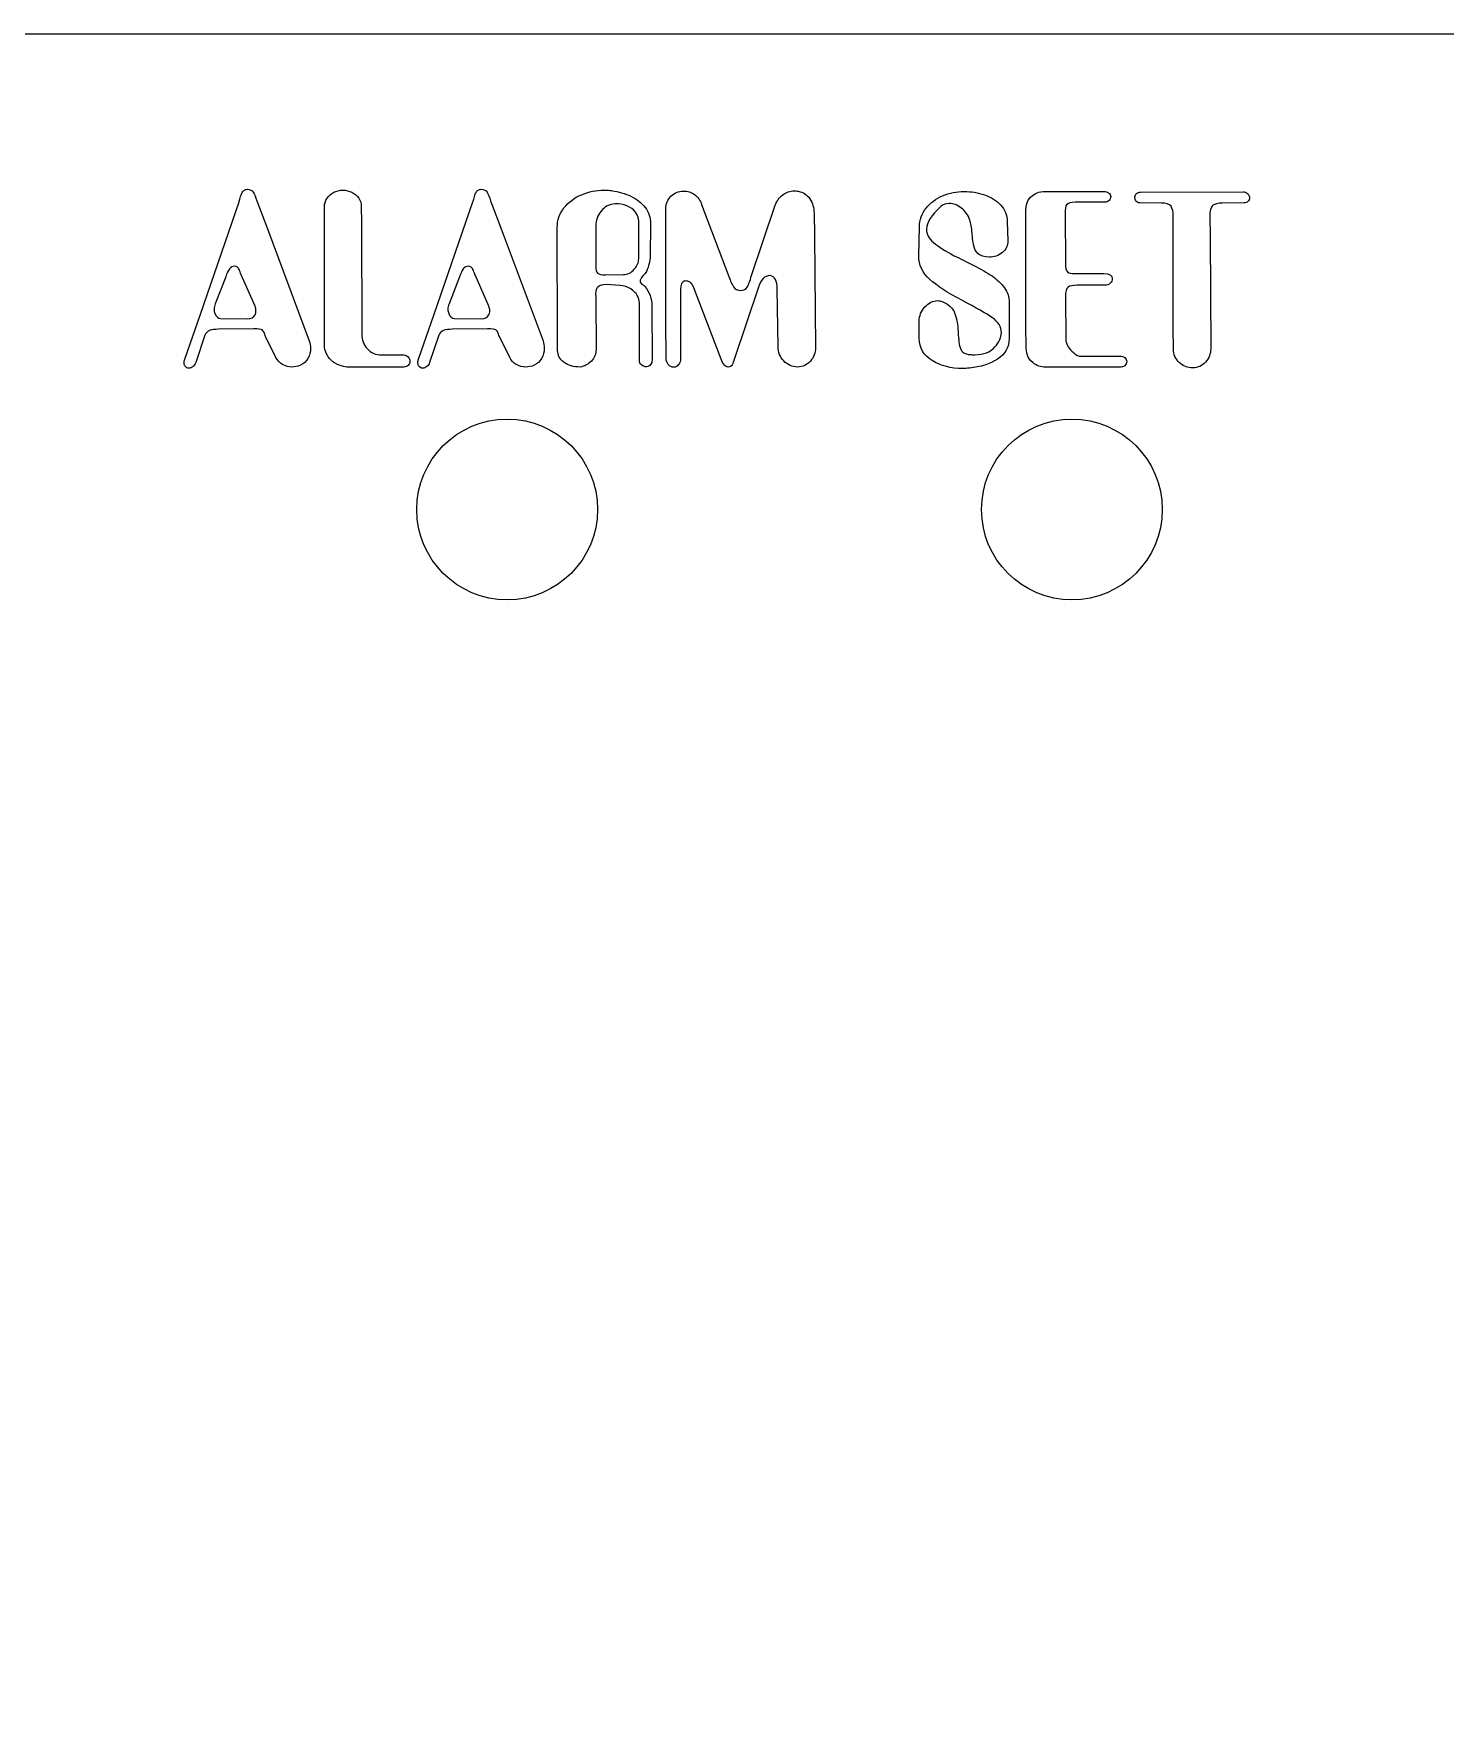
# Model space of a CAD drawing. Header units: millimetres. Extents: x -44 to 61, y -53 to 109.
# Drawn here: x 6.44 to 31.43, y 40.73 to 70.73 of the extents above; entities that cross this region are included whole.
import ezdxf

# ---------------------------------------------------------------- set-up
doc = ezdxf.new("R2010")
doc.units = ezdxf.units.MM
doc.header["$MEASUREMENT"] = 0
doc.layers.add('Layer 1', color=7, linetype='Continuous')

msp = doc.modelspace()

# ---------------------------------------------------------------- linework, layer by layer
at = {"layer": 'Layer 1', "color": 250, "lineweight": 20}
for centre in [(14.8216, 62.3106), (24.822, 62.3106)]:
    msp.add_ellipse(centre, major_axis=(0, 1.6), ratio=1, dxfattribs=at)
msp.add_open_spline([(61.1429, 70.7326), (61.1429, 70.7326), (-43.8571, 70.7326), (-43.8571, 70.7326), (-43.8571, 70.7326), (-43.8571, 70.7326), (-43.8571, 10.7326), (-43.8571, 10.7326), (-43.8571, 10.7326), (-43.8571, 10.7326), (-32.8571, 10.7326), (-32.8571, 10.7326), (-32.8571, 10.7326), (-32.8571, 10.7326), (-32.8571, 13.2326), (-32.8571, 13.2326), (-32.8571, 13.2326), (-32.8571, 13.2326), (-29.8571, 13.2326), (-29.8571, 13.2326), (-29.8571, 13.2326), (-29.8571, 13.2326), (-29.8571, 10.7326), (-29.8571, 10.7326), (-29.8571, 10.7326), (-29.8571, 10.7326), (47.1429, 10.7326), (47.1429, 10.7326), (47.1429, 10.7326), (47.1429, 10.7326), (47.1429, 13.2326), (47.1429, 13.2326), (47.1429, 13.2326), (47.1429, 13.2326), (50.1429, 13.2326), (50.1429, 13.2326), (50.1429, 13.2326), (50.1429, 13.2326), (50.1429, 10.7326), (50.1429, 10.7326), (50.1429, 10.7326), (50.1429, 10.7326), (61.1429, 10.7326), (61.1429, 10.7326), (61.1429, 10.7326), (61.1429, 10.7326), (61.1429, 70.7326), (61.1429, 70.7326)], degree=3, knots=[0, 0, 0, 0, 0.0769231, 0.0769231, 0.0769231, 0.0769231, 0.1538462, 0.1538462, 0.1538462, 0.1538462, 0.2307692, 0.2307692, 0.2307692, 0.2307692, 0.3076923, 0.3076923, 0.3076923, 0.3076923, 0.3846154, 0.3846154, 0.3846154, 0.3846154, 0.4615385, 0.4615385, 0.4615385, 0.4615385, 0.5384615, 0.5384615, 0.5384615, 0.5384615, 0.6153846, 0.6153846, 0.6153846, 0.6153846, 0.6923077, 0.6923077, 0.6923077, 0.6923077, 0.7692308, 0.7692308, 0.7692308, 0.7692308, 0.8461538, 0.8461538, 0.8461538, 0.8461538, 1, 1, 1, 1], dxfattribs=at)
at = {"layer": 'Layer 1', "color": 242}
for points, knots in [([(9.1125, 64.9729), (9.1047, 64.9534), (9.1008, 64.9321), (9.1008, 64.9075), (9.1008, 64.9075), (9.1008, 64.8636), (9.1176, 64.8351), (9.1513, 64.8222), (9.1513, 64.8222), (9.1584, 64.817), (9.17, 64.8144), (9.1862, 64.8144), (9.1862, 64.8144), (9.2121, 64.8144), (9.2366, 64.8235), (9.2593, 64.8422), (9.2593, 64.8422), (9.2826, 64.8603), (9.2981, 64.8836), (9.3065, 64.9114), (9.3065, 64.9114), (9.3065, 64.9114), (9.4695, 65.3965), (9.4695, 65.3965), (9.4695, 65.3965), (9.4798, 65.432), (9.5115, 65.4618), (9.5658, 65.4857), (9.5658, 65.4857), (9.5975, 65.4961), (9.6447, 65.5019), (9.7062, 65.5019), (9.7062, 65.5019), (9.7062, 65.5019), (10.3348, 65.509), (10.3348, 65.509), (10.3348, 65.509), (10.415, 65.509), (10.4642, 65.5025), (10.4823, 65.4896), (10.4823, 65.4896), (10.4926, 65.4825), (10.501, 65.4734), (10.5081, 65.4618), (10.5081, 65.4618), (10.5146, 65.4508), (10.5217, 65.4353), (10.5282, 65.4172), (10.5282, 65.4172), (10.5347, 65.3984), (10.5405, 65.3835), (10.545, 65.3732), (10.545, 65.3732), (10.545, 65.3732), (10.7267, 65.0045), (10.7267, 65.0045), (10.7267, 65.0045), (10.7539, 64.9515), (10.7927, 64.9095), (10.8438, 64.8791), (10.8438, 64.8791), (10.8949, 64.8487), (10.9499, 64.8338), (11.01, 64.8338), (11.01, 64.8338), (11.0585, 64.8338), (11.1096, 64.8441), (11.162, 64.8648), (11.162, 64.8648), (11.2176, 64.892), (11.261, 64.9328), (11.2927, 64.9871), (11.2927, 64.9871), (11.3243, 65.0408), (11.3399, 65.0996), (11.3399, 65.1636), (11.3399, 65.1636), (11.3399, 65.2083), (11.3321, 65.2522), (11.3172, 65.2949), (11.3172, 65.2949), (11.3172, 65.2949), (10.5754, 67.2824), (10.5754, 67.2824), (10.5754, 67.2824), (10.5754, 67.2824), (10.3898, 67.7752), (10.3898, 67.7752), (10.3898, 67.7752), (10.3684, 67.8438), (10.3478, 67.8949), (10.3264, 67.9291), (10.3264, 67.9291), (10.3051, 67.9634), (10.2708, 67.9809), (10.2229, 67.9809), (10.2229, 67.9809), (10.1996, 67.9809), (10.1796, 67.9744), (10.1634, 67.9621), (10.1634, 67.9621), (10.1473, 67.9492), (10.1343, 67.9324), (10.124, 67.911), (10.124, 67.911), (10.1143, 67.8903), (10.1046, 67.8632), (10.0955, 67.8302), (10.0955, 67.8302), (10.0871, 67.7972), (10.08, 67.7739), (10.0748, 67.7591), (10.0748, 67.7591), (10.0748, 67.7591), (9.3919, 65.7722), (9.3919, 65.7722), (9.3919, 65.7722), (9.3919, 65.7722), (9.1125, 64.9729), (9.1125, 64.9729)], [0, 0, 0, 0, 0.0322581, 0.0322581, 0.0322581, 0.0322581, 0.0645161, 0.0645161, 0.0645161, 0.0645161, 0.0967742, 0.0967742, 0.0967742, 0.0967742, 0.1290323, 0.1290323, 0.1290323, 0.1290323, 0.1612903, 0.1612903, 0.1612903, 0.1612903, 0.1935484, 0.1935484, 0.1935484, 0.1935484, 0.2258065, 0.2258065, 0.2258065, 0.2258065, 0.2580645, 0.2580645, 0.2580645, 0.2580645, 0.2903226, 0.2903226, 0.2903226, 0.2903226, 0.3225806, 0.3225806, 0.3225806, 0.3225806, 0.3548387, 0.3548387, 0.3548387, 0.3548387, 0.3870968, 0.3870968, 0.3870968, 0.3870968, 0.4193548, 0.4193548, 0.4193548, 0.4193548, 0.4516129, 0.4516129, 0.4516129, 0.4516129, 0.483871, 0.483871, 0.483871, 0.483871, 0.516129, 0.516129, 0.516129, 0.516129, 0.5483871, 0.5483871, 0.5483871, 0.5483871, 0.5806452, 0.5806452, 0.5806452, 0.5806452, 0.6129032, 0.6129032, 0.6129032, 0.6129032, 0.6451613, 0.6451613, 0.6451613, 0.6451613, 0.6774194, 0.6774194, 0.6774194, 0.6774194, 0.7096774, 0.7096774, 0.7096774, 0.7096774, 0.7419355, 0.7419355, 0.7419355, 0.7419355, 0.7741935, 0.7741935, 0.7741935, 0.7741935, 0.8064516, 0.8064516, 0.8064516, 0.8064516, 0.8387097, 0.8387097, 0.8387097, 0.8387097, 0.8709677, 0.8709677, 0.8709677, 0.8709677, 0.9032258, 0.9032258, 0.9032258, 0.9032258, 0.9354839, 0.9354839, 0.9354839, 0.9354839, 1, 1, 1, 1]), ([(11.5876, 65.2141), (11.5876, 65.1223), (11.6264, 65.0356), (11.704, 64.9541), (11.704, 64.9541), (11.7383, 64.9179), (11.7855, 64.8888), (11.8457, 64.8668), (11.8457, 64.8668), (11.9064, 64.8448), (11.9511, 64.8338), (11.9802, 64.8338), (11.9802, 64.8338), (11.9802, 64.8338), (12.993, 64.8338), (12.993, 64.8338), (12.993, 64.8338), (13.0208, 64.8338), (13.0454, 64.8429), (13.0667, 64.8616), (13.0667, 64.8616), (13.0874, 64.8804), (13.0991, 64.903), (13.101, 64.9302), (13.101, 64.9302), (13.101, 64.9625), (13.0906, 64.9903), (13.07, 65.0129), (13.07, 65.0129), (13.0499, 65.0356), (13.024, 65.0472), (12.993, 65.0472), (12.993, 65.0472), (12.993, 65.0472), (12.6004, 65.0472), (12.6004, 65.0472), (12.6004, 65.0472), (12.4969, 65.0472), (12.4116, 65.0847), (12.3449, 65.1598), (12.3449, 65.1598), (12.2796, 65.2322), (12.2473, 65.3163), (12.2473, 65.412), (12.2473, 65.412), (12.2473, 65.412), (12.2434, 67.3988), (12.2434, 67.3988), (12.2434, 67.3988), (12.2434, 67.3988), (12.2395, 67.6782), (12.2395, 67.6782), (12.2395, 67.6782), (12.2395, 67.7306), (12.224, 67.7791), (12.1936, 67.8237), (12.1936, 67.8237), (12.1632, 67.8684), (12.1225, 67.9033), (12.072, 67.9279), (12.072, 67.9279), (12.0216, 67.9531), (11.9685, 67.9654), (11.9136, 67.9654), (11.9136, 67.9654), (11.856, 67.9654), (11.8023, 67.9524), (11.7532, 67.9272), (11.7532, 67.9272), (11.7034, 67.902), (11.6633, 67.8671), (11.6329, 67.8211), (11.6329, 67.8211), (11.6025, 67.7759), (11.5876, 67.7254), (11.5876, 67.6704), (11.5876, 67.6704), (11.5876, 67.6704), (11.5876, 65.6836), (11.5876, 65.6836), (11.5876, 65.6836), (11.5876, 65.6836), (11.5876, 65.2141), (11.5876, 65.2141)], [0, 0, 0, 0, 0.0454545, 0.0454545, 0.0454545, 0.0454545, 0.0909091, 0.0909091, 0.0909091, 0.0909091, 0.1363636, 0.1363636, 0.1363636, 0.1363636, 0.1818182, 0.1818182, 0.1818182, 0.1818182, 0.2272727, 0.2272727, 0.2272727, 0.2272727, 0.2727273, 0.2727273, 0.2727273, 0.2727273, 0.3181818, 0.3181818, 0.3181818, 0.3181818, 0.3636364, 0.3636364, 0.3636364, 0.3636364, 0.4090909, 0.4090909, 0.4090909, 0.4090909, 0.4545455, 0.4545455, 0.4545455, 0.4545455, 0.5, 0.5, 0.5, 0.5, 0.5454545, 0.5454545, 0.5454545, 0.5454545, 0.5909091, 0.5909091, 0.5909091, 0.5909091, 0.6363636, 0.6363636, 0.6363636, 0.6363636, 0.6818182, 0.6818182, 0.6818182, 0.6818182, 0.7272727, 0.7272727, 0.7272727, 0.7272727, 0.7727273, 0.7727273, 0.7727273, 0.7727273, 0.8181818, 0.8181818, 0.8181818, 0.8181818, 0.8636364, 0.8636364, 0.8636364, 0.8636364, 0.9090909, 0.9090909, 0.9090909, 0.9090909, 1, 1, 1, 1]), ([(13.2524, 64.9729), (13.2446, 64.9534), (13.2407, 64.9321), (13.2407, 64.9075), (13.2407, 64.9075), (13.2407, 64.8636), (13.2575, 64.8351), (13.2912, 64.8222), (13.2912, 64.8222), (13.2983, 64.817), (13.3099, 64.8144), (13.3261, 64.8144), (13.3261, 64.8144), (13.352, 64.8144), (13.3765, 64.8235), (13.3992, 64.8422), (13.3992, 64.8422), (13.4225, 64.8603), (13.438, 64.8836), (13.4464, 64.9114), (13.4464, 64.9114), (13.4464, 64.9114), (13.6094, 65.3965), (13.6094, 65.3965), (13.6094, 65.3965), (13.6197, 65.432), (13.6514, 65.4618), (13.7057, 65.4857), (13.7057, 65.4857), (13.7374, 65.4961), (13.7846, 65.5019), (13.8461, 65.5019), (13.8461, 65.5019), (13.8461, 65.5019), (14.4747, 65.509), (14.4747, 65.509), (14.4747, 65.509), (14.5549, 65.509), (14.6041, 65.5025), (14.6222, 65.4896), (14.6222, 65.4896), (14.6325, 65.4825), (14.6409, 65.4734), (14.648, 65.4618), (14.648, 65.4618), (14.6545, 65.4508), (14.6616, 65.4353), (14.6681, 65.4172), (14.6681, 65.4172), (14.6746, 65.3984), (14.6804, 65.3835), (14.6849, 65.3732), (14.6849, 65.3732), (14.6849, 65.3732), (14.8666, 65.0045), (14.8666, 65.0045), (14.8666, 65.0045), (14.8938, 64.9515), (14.9326, 64.9095), (14.9837, 64.8791), (14.9837, 64.8791), (15.0348, 64.8487), (15.0898, 64.8338), (15.1499, 64.8338), (15.1499, 64.8338), (15.1984, 64.8338), (15.2495, 64.8441), (15.3019, 64.8648), (15.3019, 64.8648), (15.3575, 64.892), (15.4009, 64.9328), (15.4326, 64.9871), (15.4326, 64.9871), (15.4642, 65.0408), (15.4798, 65.0996), (15.4798, 65.1636), (15.4798, 65.1636), (15.4798, 65.2083), (15.472, 65.2522), (15.4571, 65.2949), (15.4571, 65.2949), (15.4571, 65.2949), (14.7153, 67.2824), (14.7153, 67.2824), (14.7153, 67.2824), (14.7153, 67.2824), (14.5297, 67.7752), (14.5297, 67.7752), (14.5297, 67.7752), (14.5083, 67.8438), (14.4877, 67.8949), (14.4663, 67.9291), (14.4663, 67.9291), (14.445, 67.9634), (14.4107, 67.9809), (14.3628, 67.9809), (14.3628, 67.9809), (14.3395, 67.9809), (14.3195, 67.9744), (14.3033, 67.9621), (14.3033, 67.9621), (14.2872, 67.9492), (14.2742, 67.9324), (14.2639, 67.911), (14.2639, 67.911), (14.2542, 67.8903), (14.2445, 67.8632), (14.2354, 67.8302), (14.2354, 67.8302), (14.227, 67.7972), (14.2199, 67.7739), (14.2147, 67.7591), (14.2147, 67.7591), (14.2147, 67.7591), (13.5318, 65.7722), (13.5318, 65.7722), (13.5318, 65.7722), (13.5318, 65.7722), (13.2524, 64.9729), (13.2524, 64.9729)], [0, 0, 0, 0, 0.0322581, 0.0322581, 0.0322581, 0.0322581, 0.0645161, 0.0645161, 0.0645161, 0.0645161, 0.0967742, 0.0967742, 0.0967742, 0.0967742, 0.1290323, 0.1290323, 0.1290323, 0.1290323, 0.1612903, 0.1612903, 0.1612903, 0.1612903, 0.1935484, 0.1935484, 0.1935484, 0.1935484, 0.2258065, 0.2258065, 0.2258065, 0.2258065, 0.2580645, 0.2580645, 0.2580645, 0.2580645, 0.2903226, 0.2903226, 0.2903226, 0.2903226, 0.3225806, 0.3225806, 0.3225806, 0.3225806, 0.3548387, 0.3548387, 0.3548387, 0.3548387, 0.3870968, 0.3870968, 0.3870968, 0.3870968, 0.4193548, 0.4193548, 0.4193548, 0.4193548, 0.4516129, 0.4516129, 0.4516129, 0.4516129, 0.483871, 0.483871, 0.483871, 0.483871, 0.516129, 0.516129, 0.516129, 0.516129, 0.5483871, 0.5483871, 0.5483871, 0.5483871, 0.5806452, 0.5806452, 0.5806452, 0.5806452, 0.6129032, 0.6129032, 0.6129032, 0.6129032, 0.6451613, 0.6451613, 0.6451613, 0.6451613, 0.6774194, 0.6774194, 0.6774194, 0.6774194, 0.7096774, 0.7096774, 0.7096774, 0.7096774, 0.7419355, 0.7419355, 0.7419355, 0.7419355, 0.7741935, 0.7741935, 0.7741935, 0.7741935, 0.8064516, 0.8064516, 0.8064516, 0.8064516, 0.8387097, 0.8387097, 0.8387097, 0.8387097, 0.8709677, 0.8709677, 0.8709677, 0.8709677, 0.9032258, 0.9032258, 0.9032258, 0.9032258, 0.9354839, 0.9354839, 0.9354839, 0.9354839, 1, 1, 1, 1]), ([(15.7159, 65.1287), (15.7159, 65.0401), (15.754, 64.969), (15.829, 64.9146), (15.829, 64.9146), (15.9041, 64.861), (15.9985, 64.8338), (16.1123, 64.8338), (16.1123, 64.8338), (16.1925, 64.8467), (16.2598, 64.8817), (16.3141, 64.9386), (16.3141, 64.9386), (16.3684, 64.9955), (16.3956, 65.064), (16.3956, 65.1442), (16.3956, 65.1442), (16.3956, 65.1442), (16.3911, 66.0445), (16.3911, 66.0445), (16.3911, 66.0445), (16.3911, 66.0555), (16.3904, 66.071), (16.3891, 66.0911), (16.3891, 66.0911), (16.3878, 66.1111), (16.3872, 66.1267), (16.3872, 66.1376), (16.3872, 66.1376), (16.3872, 66.1868), (16.4014, 66.2243), (16.4299, 66.2502), (16.4299, 66.2502), (16.4609, 66.2786), (16.5101, 66.2929), (16.5773, 66.2929), (16.5773, 66.2929), (16.5773, 66.2929), (16.8257, 66.2773), (16.8257, 66.2773), (16.8257, 66.2773), (16.8871, 66.2748), (16.9492, 66.2534), (17.0119, 66.2153), (17.0119, 66.2153), (17.1128, 66.148), (17.1633, 66.0652), (17.1633, 65.9669), (17.1633, 65.9669), (17.1633, 65.9669), (17.1633, 64.9541), (17.1633, 64.9541), (17.1633, 64.9541), (17.1633, 64.9211), (17.1762, 64.8939), (17.2014, 64.8713), (17.2014, 64.8713), (17.2273, 64.8487), (17.2571, 64.8377), (17.2913, 64.8377), (17.2913, 64.8377), (17.3192, 64.8416), (17.3418, 64.8545), (17.3605, 64.8765), (17.3605, 64.8765), (17.3787, 64.8985), (17.3877, 64.9243), (17.3877, 64.9541), (17.3877, 64.9541), (17.3877, 64.9541), (17.3838, 65.9203), (17.3838, 65.9203), (17.3838, 65.9203), (17.3838, 66.0432), (17.3424, 66.1571), (17.2597, 66.2618), (17.2597, 66.2618), (17.2545, 66.2696), (17.2396, 66.2812), (17.2163, 66.2974), (17.2163, 66.2974), (17.193, 66.3136), (17.1788, 66.3297), (17.1749, 66.3472), (17.1749, 66.3472), (17.1749, 66.3782), (17.1917, 66.4112), (17.226, 66.4468), (17.226, 66.4468), (17.2609, 66.4817), (17.281, 66.5069), (17.2875, 66.5225), (17.2875, 66.5225), (17.3308, 66.6208), (17.3528, 66.7113), (17.3528, 66.7935), (17.3528, 66.7935), (17.3528, 66.7935), (17.3605, 67.3684), (17.3605, 67.3684), (17.3605, 67.3684), (17.3605, 67.4797), (17.3282, 67.5767), (17.2648, 67.6595), (17.2648, 67.6595), (17.2008, 67.7422), (17.1174, 67.8082), (17.0132, 67.8567), (17.0132, 67.8567), (16.9091, 67.9059), (16.7946, 67.9395), (16.6705, 67.9576), (16.6705, 67.9576), (16.642, 67.9628), (16.598, 67.9654), (16.5385, 67.9654), (16.5385, 67.9654), (16.3988, 67.9654), (16.2656, 67.9382), (16.1375, 67.8839), (16.1375, 67.8839), (16.0101, 67.8295), (15.9066, 67.7519), (15.8277, 67.651), (15.8277, 67.651), (15.7482, 67.5508), (15.7087, 67.4357), (15.7087, 67.3057), (15.7087, 67.3057), (15.7087, 67.3057), (15.7126, 65.3189), (15.7126, 65.3189), (15.7126, 65.3189), (15.7126, 65.3189), (15.7159, 65.1287), (15.7159, 65.1287)], [0, 0, 0, 0, 0.0285714, 0.0285714, 0.0285714, 0.0285714, 0.0571429, 0.0571429, 0.0571429, 0.0571429, 0.0857143, 0.0857143, 0.0857143, 0.0857143, 0.1142857, 0.1142857, 0.1142857, 0.1142857, 0.1428571, 0.1428571, 0.1428571, 0.1428571, 0.1714286, 0.1714286, 0.1714286, 0.1714286, 0.2, 0.2, 0.2, 0.2, 0.2285714, 0.2285714, 0.2285714, 0.2285714, 0.2571429, 0.2571429, 0.2571429, 0.2571429, 0.2857143, 0.2857143, 0.2857143, 0.2857143, 0.3142857, 0.3142857, 0.3142857, 0.3142857, 0.3428571, 0.3428571, 0.3428571, 0.3428571, 0.3714286, 0.3714286, 0.3714286, 0.3714286, 0.4, 0.4, 0.4, 0.4, 0.4285714, 0.4285714, 0.4285714, 0.4285714, 0.4571429, 0.4571429, 0.4571429, 0.4571429, 0.4857143, 0.4857143, 0.4857143, 0.4857143, 0.5142857, 0.5142857, 0.5142857, 0.5142857, 0.5428571, 0.5428571, 0.5428571, 0.5428571, 0.5714286, 0.5714286, 0.5714286, 0.5714286, 0.6, 0.6, 0.6, 0.6, 0.6285714, 0.6285714, 0.6285714, 0.6285714, 0.6571429, 0.6571429, 0.6571429, 0.6571429, 0.6857143, 0.6857143, 0.6857143, 0.6857143, 0.7142857, 0.7142857, 0.7142857, 0.7142857, 0.7428571, 0.7428571, 0.7428571, 0.7428571, 0.7714286, 0.7714286, 0.7714286, 0.7714286, 0.8, 0.8, 0.8, 0.8, 0.8285714, 0.8285714, 0.8285714, 0.8285714, 0.8571429, 0.8571429, 0.8571429, 0.8571429, 0.8857143, 0.8857143, 0.8857143, 0.8857143, 0.9142857, 0.9142857, 0.9142857, 0.9142857, 0.9428571, 0.9428571, 0.9428571, 0.9428571, 1, 1, 1, 1]), ([(17.6367, 64.9851), (17.6367, 64.9431), (17.6496, 64.9062), (17.6748, 64.8758), (17.6748, 64.8758), (17.7007, 64.8454), (17.733, 64.8299), (17.7719, 64.8299), (17.7719, 64.8299), (17.8074, 64.8319), (17.8365, 64.8474), (17.8585, 64.8765), (17.8585, 64.8765), (17.8812, 64.9056), (17.8921, 64.9392), (17.8921, 64.978), (17.8921, 64.978), (17.8921, 64.978), (17.8921, 66.2036), (17.8921, 66.2036), (17.8921, 66.2036), (17.8921, 66.2942), (17.918, 66.3459), (17.9698, 66.3588), (17.9698, 66.3588), (18.0487, 66.3588), (18.1004, 66.3174), (18.1256, 66.2347), (18.1256, 66.2347), (18.1256, 66.2347), (18.6107, 64.9729), (18.6107, 64.9729), (18.6107, 64.9729), (18.6437, 64.8804), (18.6864, 64.8338), (18.7381, 64.8338), (18.7381, 64.8338), (18.7685, 64.8357), (18.7905, 64.8487), (18.8047, 64.8733), (18.8047, 64.8733), (18.8189, 64.8972), (18.8332, 64.9334), (18.8474, 64.9819), (18.8474, 64.9819), (18.8474, 64.9819), (19.2743, 66.2502), (19.2743, 66.2502), (19.2743, 66.2502), (19.3131, 66.3847), (19.3803, 66.452), (19.476, 66.452), (19.476, 66.452), (19.5614, 66.4371), (19.6041, 66.3588), (19.6041, 66.2191), (19.6041, 66.2191), (19.6041, 66.2191), (19.619, 65.1947), (19.619, 65.1947), (19.619, 65.1947), (19.619, 65.0964), (19.6532, 65.0117), (19.7212, 64.9405), (19.7212, 64.9405), (19.7891, 64.8694), (19.8712, 64.8338), (19.9689, 64.8338), (19.9689, 64.8338), (20.0568, 64.8377), (20.1318, 64.8733), (20.192, 64.9399), (20.192, 64.9399), (20.2528, 65.0071), (20.2832, 65.0854), (20.2832, 65.1746), (20.2832, 65.1746), (20.2832, 65.1746), (20.2631, 67.1627), (20.2631, 67.1627), (20.2631, 67.1627), (20.2631, 67.1627), (20.256, 67.5579), (20.256, 67.5579), (20.256, 67.5579), (20.256, 67.6549), (20.2308, 67.7396), (20.1816, 67.8127), (20.1816, 67.8127), (20.1325, 67.8852), (20.0639, 67.9298), (19.976, 67.946), (19.976, 67.946), (19.9449, 67.9511), (19.9223, 67.9537), (19.91, 67.9537), (19.91, 67.9537), (19.833, 67.9537), (19.7638, 67.9304), (19.7024, 67.8839), (19.7024, 67.8839), (19.641, 67.838), (19.597, 67.7759), (19.5692, 67.6976), (19.5692, 67.6976), (19.5692, 67.6976), (19.1501, 66.452), (19.1501, 66.452), (19.1501, 66.452), (19.1197, 66.3562), (19.0938, 66.2883), (19.0725, 66.2482), (19.0725, 66.2482), (19.0505, 66.2088), (19.0117, 66.1887), (18.9561, 66.1887), (18.9561, 66.1887), (18.9017, 66.1887), (18.8603, 66.2094), (18.8325, 66.2508), (18.8325, 66.2508), (18.8047, 66.2929), (18.7756, 66.355), (18.7465, 66.4371), (18.7465, 66.4371), (18.7465, 66.4371), (18.2653, 67.7131), (18.2653, 67.7131), (18.2653, 67.7131), (18.2395, 67.7869), (18.1981, 67.8451), (18.1411, 67.8871), (18.1411, 67.8871), (18.0836, 67.9291), (18.017, 67.9498), (17.94, 67.9498), (17.94, 67.9498), (17.8546, 67.9479), (17.7822, 67.9169), (17.7221, 67.8574), (17.7221, 67.8574), (17.6626, 67.7979), (17.6328, 67.7248), (17.6328, 67.6394), (17.6328, 67.6394), (17.6328, 67.6394), (17.6328, 65.6526), (17.6328, 65.6526), (17.6328, 65.6526), (17.6328, 65.6526), (17.6367, 64.9851), (17.6367, 64.9851)], [0, 0, 0, 0, 0.025641, 0.025641, 0.025641, 0.025641, 0.0512821, 0.0512821, 0.0512821, 0.0512821, 0.0769231, 0.0769231, 0.0769231, 0.0769231, 0.1025641, 0.1025641, 0.1025641, 0.1025641, 0.1282051, 0.1282051, 0.1282051, 0.1282051, 0.1538462, 0.1538462, 0.1538462, 0.1538462, 0.1794872, 0.1794872, 0.1794872, 0.1794872, 0.2051282, 0.2051282, 0.2051282, 0.2051282, 0.2307692, 0.2307692, 0.2307692, 0.2307692, 0.2564103, 0.2564103, 0.2564103, 0.2564103, 0.2820513, 0.2820513, 0.2820513, 0.2820513, 0.3076923, 0.3076923, 0.3076923, 0.3076923, 0.3333333, 0.3333333, 0.3333333, 0.3333333, 0.3589744, 0.3589744, 0.3589744, 0.3589744, 0.3846154, 0.3846154, 0.3846154, 0.3846154, 0.4102564, 0.4102564, 0.4102564, 0.4102564, 0.4358974, 0.4358974, 0.4358974, 0.4358974, 0.4615385, 0.4615385, 0.4615385, 0.4615385, 0.4871795, 0.4871795, 0.4871795, 0.4871795, 0.5128205, 0.5128205, 0.5128205, 0.5128205, 0.5384615, 0.5384615, 0.5384615, 0.5384615, 0.5641026, 0.5641026, 0.5641026, 0.5641026, 0.5897436, 0.5897436, 0.5897436, 0.5897436, 0.6153846, 0.6153846, 0.6153846, 0.6153846, 0.6410256, 0.6410256, 0.6410256, 0.6410256, 0.6666667, 0.6666667, 0.6666667, 0.6666667, 0.6923077, 0.6923077, 0.6923077, 0.6923077, 0.7179487, 0.7179487, 0.7179487, 0.7179487, 0.7435897, 0.7435897, 0.7435897, 0.7435897, 0.7692308, 0.7692308, 0.7692308, 0.7692308, 0.7948718, 0.7948718, 0.7948718, 0.7948718, 0.8205128, 0.8205128, 0.8205128, 0.8205128, 0.8461538, 0.8461538, 0.8461538, 0.8461538, 0.8717949, 0.8717949, 0.8717949, 0.8717949, 0.8974359, 0.8974359, 0.8974359, 0.8974359, 0.9230769, 0.9230769, 0.9230769, 0.9230769, 0.9487179, 0.9487179, 0.9487179, 0.9487179, 1, 1, 1, 1]), ([(23.4577, 65.1908), (23.3775, 65.0977), (23.2592, 65.0505), (23.104, 65.0505), (23.104, 65.0505), (23.0678, 65.0505), (23.0393, 65.0518), (23.0186, 65.0543), (23.0186, 65.0543), (22.9281, 65.0615), (22.8718, 65.0957), (22.8491, 65.1572), (22.8491, 65.1572), (22.8272, 65.218), (22.8129, 65.3176), (22.8065, 65.4553), (22.8065, 65.4553), (22.8006, 65.5931), (22.7793, 65.7056), (22.7444, 65.7942), (22.7444, 65.7942), (22.7088, 65.8822), (22.6344, 65.9488), (22.5219, 65.9941), (22.5219, 65.9941), (22.4986, 66.0044), (22.4721, 66.0096), (22.4443, 66.0096), (22.4443, 66.0096), (22.3615, 66.0096), (22.2865, 65.9721), (22.2192, 65.8971), (22.2192, 65.8971), (22.152, 65.8214), (22.1183, 65.7393), (22.1183, 65.6487), (22.1183, 65.6487), (22.1183, 65.6487), (22.1183, 65.3383), (22.1183, 65.3383), (22.1183, 65.3383), (22.1183, 65.1701), (22.1953, 65.0395), (22.3486, 64.9463), (22.3486, 64.9463), (22.5025, 64.8532), (22.6816, 64.8066), (22.8867, 64.8066), (22.8867, 64.8066), (22.9177, 64.8066), (22.9591, 64.8092), (23.0102, 64.815), (23.0102, 64.815), (23.2049, 64.8344), (23.3698, 64.8875), (23.5056, 64.9735), (23.5056, 64.9735), (23.6414, 65.0595), (23.7093, 65.1811), (23.7093, 65.3383), (23.7093, 65.3383), (23.7093, 65.3383), (23.7132, 65.9747), (23.7132, 65.9747), (23.7132, 65.9747), (23.7132, 66.0691), (23.6848, 66.1564), (23.6272, 66.236), (23.6272, 66.236), (23.5696, 66.3155), (23.4965, 66.3854), (23.4079, 66.4461), (23.4079, 66.4461), (23.32, 66.5063), (23.2113, 66.5684), (23.0833, 66.6331), (23.0833, 66.6331), (22.9552, 66.6971), (22.8407, 66.7546), (22.7392, 66.8051), (22.7392, 66.8051), (22.5782, 66.8885), (22.4553, 66.9661), (22.3718, 67.0373), (22.3718, 67.0373), (22.2884, 67.1078), (22.247, 67.1873), (22.247, 67.2746), (22.247, 67.2746), (22.247, 67.3917), (22.3311, 67.5249), (22.4986, 67.6743), (22.4986, 67.6743), (22.5426, 67.7105), (22.593, 67.7293), (22.6506, 67.7293), (22.6506, 67.7293), (22.7243, 67.7293), (22.7961, 67.7021), (22.8647, 67.6478), (22.8647, 67.6478), (22.9339, 67.5941), (22.9843, 67.5223), (23.0154, 67.4337), (23.0154, 67.4337), (23.0335, 67.382), (23.0471, 67.3044), (23.0561, 67.2003), (23.0561, 67.2003), (23.0645, 67.0961), (23.0742, 67.0198), (23.0839, 66.9713), (23.0839, 66.9713), (23.0936, 66.9234), (23.1195, 66.8795), (23.1609, 66.8407), (23.1609, 66.8407), (23.2029, 66.8012), (23.2689, 66.7805), (23.3601, 66.7779), (23.3601, 66.7779), (23.4467, 66.7779), (23.5237, 66.8057), (23.5903, 66.8607), (23.5903, 66.8607), (23.6563, 66.9163), (23.6893, 66.9855), (23.6893, 67.069), (23.6893, 67.069), (23.6893, 67.069), (23.6783, 67.4105), (23.6783, 67.4105), (23.6783, 67.4105), (23.6744, 67.5249), (23.6356, 67.6219), (23.5619, 67.7021), (23.5619, 67.7021), (23.4875, 67.7823), (23.3924, 67.8425), (23.276, 67.8826), (23.276, 67.8826), (23.1596, 67.922), (23.0386, 67.9421), (22.9138, 67.9421), (22.9138, 67.9421), (22.7799, 67.9421), (22.6525, 67.9169), (22.5322, 67.8658), (22.5322, 67.8658), (22.4119, 67.8147), (22.3143, 67.7416), (22.2386, 67.6465), (22.2386, 67.6465), (22.1636, 67.5514), (22.1241, 67.4415), (22.1222, 67.3167), (22.1222, 67.3167), (22.1222, 67.3167), (22.1106, 66.8012), (22.1106, 66.8012), (22.1106, 66.8012), (22.1106, 66.6415), (22.1746, 66.5037), (22.3026, 66.3886), (22.3026, 66.3886), (22.4301, 66.2728), (22.6208, 66.1486), (22.8737, 66.0154), (22.8737, 66.0154), (23.1266, 65.8828), (23.3064, 65.7793), (23.4131, 65.7063), (23.4131, 65.7063), (23.5198, 65.6332), (23.5729, 65.5439), (23.5729, 65.4392), (23.5729, 65.4392), (23.5729, 65.3615), (23.5347, 65.2788), (23.4577, 65.1908)], [0, 0, 0, 0, 0.0217391, 0.0217391, 0.0217391, 0.0217391, 0.0434783, 0.0434783, 0.0434783, 0.0434783, 0.0652174, 0.0652174, 0.0652174, 0.0652174, 0.0869565, 0.0869565, 0.0869565, 0.0869565, 0.1086957, 0.1086957, 0.1086957, 0.1086957, 0.1304348, 0.1304348, 0.1304348, 0.1304348, 0.1521739, 0.1521739, 0.1521739, 0.1521739, 0.173913, 0.173913, 0.173913, 0.173913, 0.1956522, 0.1956522, 0.1956522, 0.1956522, 0.2173913, 0.2173913, 0.2173913, 0.2173913, 0.2391304, 0.2391304, 0.2391304, 0.2391304, 0.2608696, 0.2608696, 0.2608696, 0.2608696, 0.2826087, 0.2826087, 0.2826087, 0.2826087, 0.3043478, 0.3043478, 0.3043478, 0.3043478, 0.326087, 0.326087, 0.326087, 0.326087, 0.3478261, 0.3478261, 0.3478261, 0.3478261, 0.3695652, 0.3695652, 0.3695652, 0.3695652, 0.3913043, 0.3913043, 0.3913043, 0.3913043, 0.4130435, 0.4130435, 0.4130435, 0.4130435, 0.4347826, 0.4347826, 0.4347826, 0.4347826, 0.4565217, 0.4565217, 0.4565217, 0.4565217, 0.4782609, 0.4782609, 0.4782609, 0.4782609, 0.5, 0.5, 0.5, 0.5, 0.5217391, 0.5217391, 0.5217391, 0.5217391, 0.5434783, 0.5434783, 0.5434783, 0.5434783, 0.5652174, 0.5652174, 0.5652174, 0.5652174, 0.5869565, 0.5869565, 0.5869565, 0.5869565, 0.6086957, 0.6086957, 0.6086957, 0.6086957, 0.6304348, 0.6304348, 0.6304348, 0.6304348, 0.6521739, 0.6521739, 0.6521739, 0.6521739, 0.673913, 0.673913, 0.673913, 0.673913, 0.6956522, 0.6956522, 0.6956522, 0.6956522, 0.7173913, 0.7173913, 0.7173913, 0.7173913, 0.7391304, 0.7391304, 0.7391304, 0.7391304, 0.7608696, 0.7608696, 0.7608696, 0.7608696, 0.7826087, 0.7826087, 0.7826087, 0.7826087, 0.8043478, 0.8043478, 0.8043478, 0.8043478, 0.826087, 0.826087, 0.826087, 0.826087, 0.8478261, 0.8478261, 0.8478261, 0.8478261, 0.8695652, 0.8695652, 0.8695652, 0.8695652, 0.8913043, 0.8913043, 0.8913043, 0.8913043, 0.9130435, 0.9130435, 0.9130435, 0.9130435, 0.9347826, 0.9347826, 0.9347826, 0.9347826, 0.9565217, 0.9565217, 0.9565217, 0.9565217, 1, 1, 1, 1]), ([(24.012, 65.2257), (24.012, 65.1514), (24.0191, 65.0906), (24.0346, 65.0427), (24.0346, 65.0427), (24.0495, 64.9948), (24.0812, 64.9515), (24.1284, 64.9114), (24.1284, 64.9114), (24.1937, 64.8571), (24.27, 64.8299), (24.3573, 64.8299), (24.3573, 64.8299), (24.3573, 64.8299), (25.6728, 64.8299), (25.6728, 64.8299), (25.6728, 64.8299), (25.7045, 64.8299), (25.7323, 64.839), (25.7569, 64.8571), (25.7569, 64.8571), (25.7808, 64.8758), (25.7931, 64.8985), (25.7931, 64.9263), (25.7931, 64.9263), (25.7931, 64.9567), (25.7808, 64.9813), (25.7562, 65), (25.7562, 65), (25.7317, 65.0188), (25.7026, 65.0278), (25.6689, 65.0278), (25.6689, 65.0278), (25.6689, 65.0278), (24.9743, 65.0278), (24.9743, 65.0278), (24.9743, 65.0278), (24.9446, 65.0278), (24.9226, 65.033), (24.9071, 65.0433), (24.9071, 65.0433), (24.8922, 65.0537), (24.8637, 65.077), (24.823, 65.1132), (24.823, 65.1132), (24.7512, 65.1811), (24.715, 65.2516), (24.715, 65.3266), (24.715, 65.3266), (24.715, 65.3266), (24.7066, 66.0833), (24.7066, 66.0833), (24.7066, 66.0833), (24.7066, 66.1687), (24.7221, 66.2243), (24.7538, 66.2502), (24.7538, 66.2502), (24.7848, 66.2709), (24.8392, 66.2812), (24.9168, 66.2812), (24.9168, 66.2812), (24.9168, 66.2812), (25.4135, 66.2812), (25.4135, 66.2812), (25.4135, 66.2812), (25.4458, 66.2812), (25.4749, 66.2929), (25.5001, 66.3162), (25.5001, 66.3162), (25.5247, 66.3394), (25.537, 66.3679), (25.537, 66.4015), (25.537, 66.4015), (25.5344, 66.4584), (25.4846, 66.4869), (25.3895, 66.4869), (25.3895, 66.4869), (25.3895, 66.4869), (24.8618, 66.4869), (24.8618, 66.4869), (24.8618, 66.4869), (24.8107, 66.4869), (24.7719, 66.4972), (24.7454, 66.5179), (24.7454, 66.5179), (24.7195, 66.5419), (24.7066, 66.5891), (24.7066, 66.6615), (24.7066, 66.6615), (24.7066, 66.6615), (24.7027, 67.5502), (24.7027, 67.5502), (24.7027, 67.5502), (24.7027, 67.6349), (24.7105, 67.6873), (24.726, 67.7054), (24.726, 67.7054), (24.7518, 67.7364), (24.8029, 67.7519), (24.878, 67.7519), (24.878, 67.7519), (24.878, 67.7519), (25.4057, 67.7519), (25.4057, 67.7519), (25.4057, 67.7519), (25.4335, 67.7519), (25.4574, 67.7616), (25.4788, 67.7817), (25.4788, 67.7817), (25.4995, 67.8011), (25.5098, 67.825), (25.5098, 67.8528), (25.5098, 67.8528), (25.5098, 67.88), (25.4975, 67.902), (25.4723, 67.9182), (25.4723, 67.9182), (25.4471, 67.9343), (25.4186, 67.9421), (25.3857, 67.9421), (25.3857, 67.9421), (25.3857, 67.9421), (24.3502, 67.9421), (24.3502, 67.9421), (24.3502, 67.9421), (24.2441, 67.9421), (24.1568, 67.9084), (24.0896, 67.8405), (24.0896, 67.8405), (24.0521, 67.8004), (24.0288, 67.7545), (24.0191, 67.7034), (24.0191, 67.7034), (24.0094, 67.6523), (24.0042, 67.5831), (24.0042, 67.4958), (24.0042, 67.4958), (24.0042, 67.4958), (24.0081, 65.509), (24.0081, 65.509), (24.0081, 65.509), (24.0081, 65.509), (24.012, 65.2257), (24.012, 65.2257)], [0, 0, 0, 0, 0.027027, 0.027027, 0.027027, 0.027027, 0.0540541, 0.0540541, 0.0540541, 0.0540541, 0.0810811, 0.0810811, 0.0810811, 0.0810811, 0.1081081, 0.1081081, 0.1081081, 0.1081081, 0.1351351, 0.1351351, 0.1351351, 0.1351351, 0.1621622, 0.1621622, 0.1621622, 0.1621622, 0.1891892, 0.1891892, 0.1891892, 0.1891892, 0.2162162, 0.2162162, 0.2162162, 0.2162162, 0.2432432, 0.2432432, 0.2432432, 0.2432432, 0.2702703, 0.2702703, 0.2702703, 0.2702703, 0.2972973, 0.2972973, 0.2972973, 0.2972973, 0.3243243, 0.3243243, 0.3243243, 0.3243243, 0.3513514, 0.3513514, 0.3513514, 0.3513514, 0.3783784, 0.3783784, 0.3783784, 0.3783784, 0.4054054, 0.4054054, 0.4054054, 0.4054054, 0.4324324, 0.4324324, 0.4324324, 0.4324324, 0.4594595, 0.4594595, 0.4594595, 0.4594595, 0.4864865, 0.4864865, 0.4864865, 0.4864865, 0.5135135, 0.5135135, 0.5135135, 0.5135135, 0.5405405, 0.5405405, 0.5405405, 0.5405405, 0.5675676, 0.5675676, 0.5675676, 0.5675676, 0.5945946, 0.5945946, 0.5945946, 0.5945946, 0.6216216, 0.6216216, 0.6216216, 0.6216216, 0.6486486, 0.6486486, 0.6486486, 0.6486486, 0.6756757, 0.6756757, 0.6756757, 0.6756757, 0.7027027, 0.7027027, 0.7027027, 0.7027027, 0.7297297, 0.7297297, 0.7297297, 0.7297297, 0.7567568, 0.7567568, 0.7567568, 0.7567568, 0.7837838, 0.7837838, 0.7837838, 0.7837838, 0.8108108, 0.8108108, 0.8108108, 0.8108108, 0.8378378, 0.8378378, 0.8378378, 0.8378378, 0.8648649, 0.8648649, 0.8648649, 0.8648649, 0.8918919, 0.8918919, 0.8918919, 0.8918919, 0.9189189, 0.9189189, 0.9189189, 0.9189189, 0.9459459, 0.9459459, 0.9459459, 0.9459459, 1, 1, 1, 1]), ([(26.6197, 65.1481), (26.6197, 65.0569), (26.6539, 64.9793), (26.7219, 64.9146), (26.7219, 64.9146), (26.7904, 64.8506), (26.8713, 64.8183), (26.965, 64.8183), (26.965, 64.8183), (27.0536, 64.8202), (27.1287, 64.8545), (27.1888, 64.9211), (27.1888, 64.9211), (27.249, 64.9877), (27.2794, 65.066), (27.2794, 65.1559), (27.2794, 65.1559), (27.2794, 65.1559), (27.2677, 67.1421), (27.2677, 67.1421), (27.2677, 67.1421), (27.2677, 67.1421), (27.2638, 67.5107), (27.2638, 67.5107), (27.2638, 67.5107), (27.2638, 67.5993), (27.2806, 67.6601), (27.3143, 67.6937), (27.3143, 67.6937), (27.3486, 67.7222), (27.4042, 67.7364), (27.4811, 67.7364), (27.4811, 67.7364), (27.4811, 67.7364), (27.8731, 67.7403), (27.8731, 67.7403), (27.8731, 67.7403), (27.8989, 67.7403), (27.9203, 67.7487), (27.939, 67.7655), (27.939, 67.7655), (27.9571, 67.783), (27.9662, 67.8037), (27.9662, 67.8295), (27.9662, 67.8295), (27.9662, 67.8567), (27.9546, 67.8813), (27.9313, 67.9039), (27.9313, 67.9039), (27.908, 67.9266), (27.8821, 67.9382), (27.8537, 67.9382), (27.8537, 67.9382), (27.8537, 67.9382), (26.0369, 67.9304), (26.0369, 67.9304), (26.0369, 67.9304), (26.0104, 67.9304), (25.9878, 67.9233), (25.9684, 67.9084), (25.9684, 67.9084), (25.949, 67.8936), (25.9386, 67.8735), (25.9367, 67.8489), (25.9367, 67.8489), (25.9367, 67.8192), (25.9445, 67.794), (25.96, 67.7726), (25.96, 67.7726), (25.9755, 67.7506), (25.9962, 67.7403), (26.0221, 67.7403), (26.0221, 67.7403), (26.0221, 67.7403), (26.4069, 67.7364), (26.4069, 67.7364), (26.4069, 67.7364), (26.4877, 67.7364), (26.5446, 67.7183), (26.577, 67.6814), (26.577, 67.6814), (26.6029, 67.6452), (26.6158, 67.5838), (26.6158, 67.4958), (26.6158, 67.4958), (26.6158, 67.4958), (26.6158, 65.509), (26.6158, 65.509), (26.6158, 65.509), (26.6158, 65.509), (26.6197, 65.1481), (26.6197, 65.1481)], [0, 0, 0, 0, 0.0416667, 0.0416667, 0.0416667, 0.0416667, 0.0833333, 0.0833333, 0.0833333, 0.0833333, 0.125, 0.125, 0.125, 0.125, 0.1666667, 0.1666667, 0.1666667, 0.1666667, 0.2083333, 0.2083333, 0.2083333, 0.2083333, 0.25, 0.25, 0.25, 0.25, 0.2916667, 0.2916667, 0.2916667, 0.2916667, 0.3333333, 0.3333333, 0.3333333, 0.3333333, 0.375, 0.375, 0.375, 0.375, 0.4166667, 0.4166667, 0.4166667, 0.4166667, 0.4583333, 0.4583333, 0.4583333, 0.4583333, 0.5, 0.5, 0.5, 0.5, 0.5416667, 0.5416667, 0.5416667, 0.5416667, 0.5833333, 0.5833333, 0.5833333, 0.5833333, 0.625, 0.625, 0.625, 0.625, 0.6666667, 0.6666667, 0.6666667, 0.6666667, 0.7083333, 0.7083333, 0.7083333, 0.7083333, 0.75, 0.75, 0.75, 0.75, 0.7916667, 0.7916667, 0.7916667, 0.7916667, 0.8333333, 0.8333333, 0.8333333, 0.8333333, 0.875, 0.875, 0.875, 0.875, 0.9166667, 0.9166667, 0.9166667, 0.9166667, 1, 1, 1, 1]), ([(16.3911, 67.3218), (16.3911, 67.4273), (16.4228, 67.5185), (16.4861, 67.5954), (16.4861, 67.5954), (16.5495, 67.6724), (16.6317, 67.7157), (16.7325, 67.7254), (16.7325, 67.7254), (16.8089, 67.7254), (16.8794, 67.7125), (16.9434, 67.6873), (16.9434, 67.6873), (17.0074, 67.662), (17.0579, 67.6258), (17.0954, 67.578), (17.0954, 67.578), (17.1322, 67.5301), (17.151, 67.4758), (17.151, 67.4143), (17.151, 67.4143), (17.151, 67.4143), (17.151, 66.7501), (17.151, 66.7501), (17.151, 66.7501), (17.151, 66.6867), (17.1251, 66.6247), (17.0734, 66.5645), (17.0734, 66.5645), (17.0204, 66.5031), (16.9563, 66.472), (16.88, 66.472), (16.88, 66.472), (16.88, 66.472), (16.5625, 66.4636), (16.5625, 66.4636), (16.5625, 66.4636), (16.4926, 66.4636), (16.4454, 66.474), (16.4221, 66.4947), (16.4221, 66.4947), (16.4014, 66.5179), (16.3911, 66.5593), (16.3911, 66.6188), (16.3911, 66.6188), (16.3911, 66.6188), (16.3911, 67.3218), (16.3911, 67.3218)], [0, 0, 0, 0, 0.0769231, 0.0769231, 0.0769231, 0.0769231, 0.1538462, 0.1538462, 0.1538462, 0.1538462, 0.2307692, 0.2307692, 0.2307692, 0.2307692, 0.3076923, 0.3076923, 0.3076923, 0.3076923, 0.3846154, 0.3846154, 0.3846154, 0.3846154, 0.4615385, 0.4615385, 0.4615385, 0.4615385, 0.5384615, 0.5384615, 0.5384615, 0.5384615, 0.6153846, 0.6153846, 0.6153846, 0.6153846, 0.6923077, 0.6923077, 0.6923077, 0.6923077, 0.7692308, 0.7692308, 0.7692308, 0.7692308, 0.8461538, 0.8461538, 0.8461538, 0.8461538, 1, 1, 1, 1]), ([(9.8381, 66.4332), (9.8601, 66.4934), (9.8821, 66.5399), (9.9034, 66.5716), (9.9034, 66.5716), (9.9248, 66.6027), (9.9584, 66.6188), (10.005, 66.6188), (10.005, 66.6188), (10.027, 66.6156), (10.0444, 66.6065), (10.0567, 66.5917), (10.0567, 66.5917), (10.0697, 66.5768), (10.0819, 66.5522), (10.0936, 66.5179), (10.0936, 66.5179), (10.1059, 66.4837), (10.1123, 66.4649), (10.1136, 66.4636), (10.1136, 66.4636), (10.1136, 66.4636), (10.3581, 65.9093), (10.3581, 65.9093), (10.3581, 65.9093), (10.3684, 65.8848), (10.3736, 65.8576), (10.3736, 65.8279), (10.3736, 65.8279), (10.3736, 65.8013), (10.3684, 65.7774), (10.3581, 65.7574), (10.3581, 65.7574), (10.3342, 65.7108), (10.2876, 65.6875), (10.2191, 65.6875), (10.2191, 65.6875), (10.2191, 65.6875), (9.745, 65.6914), (9.745, 65.6914), (9.745, 65.6914), (9.7081, 65.6914), (9.6751, 65.7211), (9.6473, 65.78), (9.6473, 65.78), (9.6376, 65.8013), (9.6324, 65.8259), (9.6324, 65.8544), (9.6324, 65.8544), (9.6324, 65.888), (9.6389, 65.9223), (9.6525, 65.9553), (9.6525, 65.9553), (9.6525, 65.9553), (9.8381, 66.4332), (9.8381, 66.4332)], [0, 0, 0, 0, 0.0666667, 0.0666667, 0.0666667, 0.0666667, 0.1333333, 0.1333333, 0.1333333, 0.1333333, 0.2, 0.2, 0.2, 0.2, 0.2666667, 0.2666667, 0.2666667, 0.2666667, 0.3333333, 0.3333333, 0.3333333, 0.3333333, 0.4, 0.4, 0.4, 0.4, 0.4666667, 0.4666667, 0.4666667, 0.4666667, 0.5333333, 0.5333333, 0.5333333, 0.5333333, 0.6, 0.6, 0.6, 0.6, 0.6666667, 0.6666667, 0.6666667, 0.6666667, 0.7333333, 0.7333333, 0.7333333, 0.7333333, 0.8, 0.8, 0.8, 0.8, 0.8666667, 0.8666667, 0.8666667, 0.8666667, 1, 1, 1, 1]), ([(13.978, 66.4332), (14, 66.4934), (14.022, 66.5399), (14.0433, 66.5716), (14.0433, 66.5716), (14.0647, 66.6027), (14.0983, 66.6188), (14.1449, 66.6188), (14.1449, 66.6188), (14.1669, 66.6156), (14.1843, 66.6065), (14.1966, 66.5917), (14.1966, 66.5917), (14.2096, 66.5768), (14.2218, 66.5522), (14.2335, 66.5179), (14.2335, 66.5179), (14.2458, 66.4837), (14.2522, 66.4649), (14.2535, 66.4636), (14.2535, 66.4636), (14.2535, 66.4636), (14.498, 65.9093), (14.498, 65.9093), (14.498, 65.9093), (14.5083, 65.8848), (14.5135, 65.8576), (14.5135, 65.8279), (14.5135, 65.8279), (14.5135, 65.8013), (14.5083, 65.7774), (14.498, 65.7574), (14.498, 65.7574), (14.4741, 65.7108), (14.4275, 65.6875), (14.359, 65.6875), (14.359, 65.6875), (14.359, 65.6875), (13.8849, 65.6914), (13.8849, 65.6914), (13.8849, 65.6914), (13.848, 65.6914), (13.815, 65.7211), (13.7872, 65.78), (13.7872, 65.78), (13.7775, 65.8013), (13.7723, 65.8259), (13.7723, 65.8544), (13.7723, 65.8544), (13.7723, 65.888), (13.7788, 65.9223), (13.7924, 65.9553), (13.7924, 65.9553), (13.7924, 65.9553), (13.978, 66.4332), (13.978, 66.4332)], [0, 0, 0, 0, 0.0666667, 0.0666667, 0.0666667, 0.0666667, 0.1333333, 0.1333333, 0.1333333, 0.1333333, 0.2, 0.2, 0.2, 0.2, 0.2666667, 0.2666667, 0.2666667, 0.2666667, 0.3333333, 0.3333333, 0.3333333, 0.3333333, 0.4, 0.4, 0.4, 0.4, 0.4666667, 0.4666667, 0.4666667, 0.4666667, 0.5333333, 0.5333333, 0.5333333, 0.5333333, 0.6, 0.6, 0.6, 0.6, 0.6666667, 0.6666667, 0.6666667, 0.6666667, 0.7333333, 0.7333333, 0.7333333, 0.7333333, 0.8, 0.8, 0.8, 0.8, 0.8666667, 0.8666667, 0.8666667, 0.8666667, 1, 1, 1, 1])]:
    msp.add_open_spline(points, degree=3, knots=knots, dxfattribs=at)

doc.saveas('drawing.dxf')
